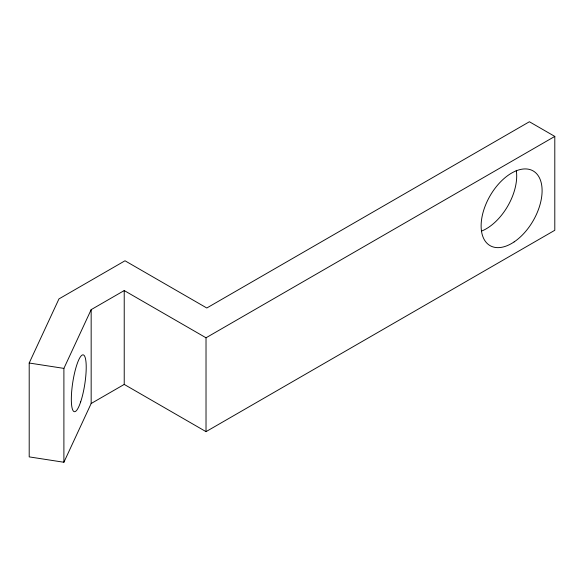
<?xml version="1.0" encoding="UTF-8"?>
<svg xmlns="http://www.w3.org/2000/svg" width="584" height="584" viewBox="0 0 584 584"><rect width="100%" height="100%" fill="white"/><g stroke="black" fill="none" stroke-linecap="round" stroke-linejoin="round"><path stroke-width="0.88" d="M29.2 363.022L58.955 298.913L124.998 260.778L206.794 308.002L529.396 121.749L554.8 136.415L554.8 230.278L206.021 431.642L124.224 384.418L91.162 403.507L63.897 462.251L29.2 456.885L29.2 363.022L63.897 368.387L91.162 309.651L124.224 290.562L206.021 337.786L554.8 136.415M206.021 337.786L206.021 431.642M124.224 290.562L124.224 384.418M91.162 309.651L91.162 403.507M63.897 368.387L63.897 462.251M516.263 170.324A43.106 24.886 -60 0 1 481.559 231.089M80.665 401.894A28.74 6.074 -81.2 0 0 84.067 355.371A28.74 6.074 -81.2 0 0 71.598 392.528A28.74 6.074 -81.2 0 0 80.665 401.894M514.132 241.907A43.106 24.886 -60 0 0 536.667 173.762A43.106 24.886 -60 0 0 484.048 209.167A43.106 24.886 -60 0 0 514.132 241.907"/></g></svg>
